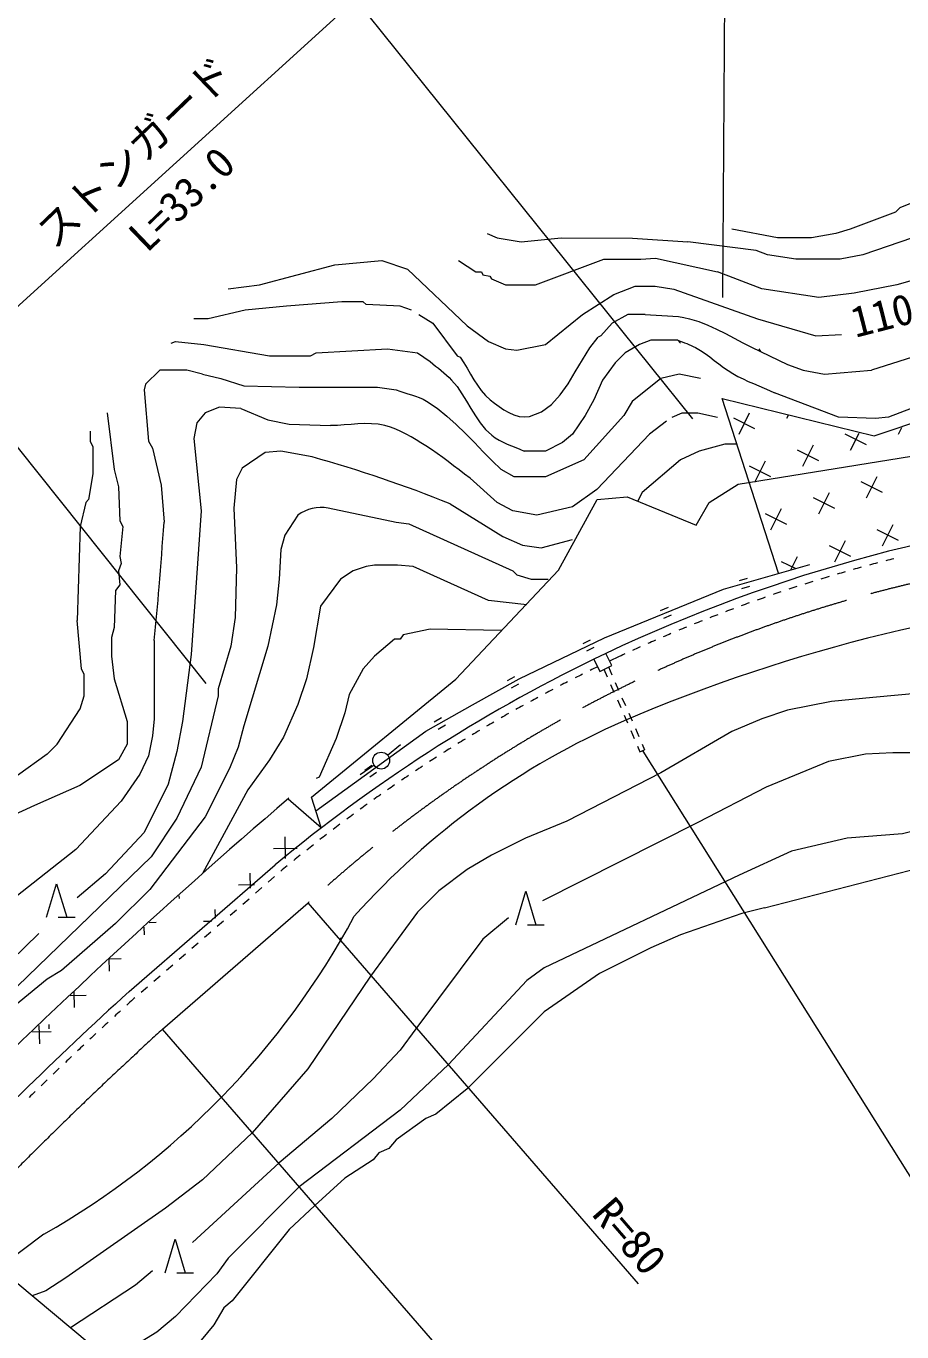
# Model space of a CAD drawing. Units: millimetres, scale not verified. Extents: x 40000 to 680000, y 20000 to 380000.
# Drawn here: x 88978 to 141077, y 261939 to 339628 of the extents above; entities that cross this region are included whole.
import ezdxf
from ezdxf.enums import TextEntityAlignment as Align

# ---------------------------------------------------------------- set-up
doc = ezdxf.new("R2010")
doc.units = ezdxf.units.MM
doc.header["$LTSCALE"] = 1000
doc.linetypes.add('CHAIN', pattern=[18.5, 12, -1.5, 3.5, -1.5])
for name, color, linetype, lineweight in [('M-BGD', 7, 'Continuous', 13), ('M-BMK', 2, 'CHAIN', 13), ('M-STR-HTXT', 7, 'Continuous', 13)]:
    doc.layers.add(name, color=color, linetype=linetype, lineweight=lineweight)
doc.styles.add('ＭＳ ゴシック', font='')
doc.styles.get('ＭＳ ゴシック').set_extended_font_data('MS Gothic')

# ---------------------------------------------------------------- blocks, each defined once
blk = doc.blocks.new('針葉樹林')
at = {"color": 7, "linetype": 'Continuous', "lineweight": 13}
for p, q in [((-0.6, 0), (0, 2)), ((0, 2), (0.6, 0)), ((0.1, 0), (1.1, 0))]:
    blk.add_line(p, q, dxfattribs=at)
blk = doc.blocks.new('open_arrow')
at = {"color": 0, "linetype": 'Continuous', "lineweight": -2}
blk.add_lwpolyline([(7.5, 1.25), (0, 0), (7.5, -1.25)], dxfattribs=at)

msp = doc.modelspace()

# ---------------------------------------------------------------- linework, layer by layer
at = {"layer": 'M-BGD'}
for p, q in [((126429, 325826), (130117, 325007)), ((139424, 315258), (161108, 322499)), ((105225, 318149), (109881, 318149)), ((109881, 318149), (110982, 317980)), ((133741, 307080), (130383, 317472)), ((130383, 317472), (139424, 315258)), ((132336, 315665), (131071, 316296)), ((131388, 315348), (132019, 316613)), ((134233, 316298), (134322, 316477)), ((104632, 315948), (107087, 315863)), ((140874, 315353), (141071, 315745)), ((135183, 313452), (135815, 314718)), ((138977, 314719), (137712, 315351)), ((138029, 314403), (138533, 315413)), ((131345, 312368), (142262, 314131)), ((136132, 313769), (134867, 314401)), ((133286, 312819), (132021, 313451)), ((132338, 312502), (132970, 313767)), ((129619, 311280), (131345, 312368)), ((139928, 311874), (138662, 312506)), ((138979, 311557), (139611, 312822)), ((122942, 311468), (124742, 311618)), ((124742, 311618), (128832, 309929)), ((137082, 310924), (135817, 311555)), ((136133, 310607), (136765, 311872)), ((99383, 310783), (98790, 302232)), ((106944, 310958), (110982, 310106)), ((120653, 307266), (122942, 311468)), ((128832, 309929), (129619, 311280)), ((133288, 309657), (133920, 310922)), ((134236, 309973), (132971, 310605)), ((140878, 309028), (139612, 309660)), ((139929, 308711), (140561, 309977)), ((138032, 308078), (136767, 308710)), ((137084, 307761), (137715, 309027)), ((134740, 307351), (133921, 307760)), ((134471, 307278), (134870, 308076)), ((114538, 300776), (120653, 307266)), ((130468, 306123), (135607, 307587)), ((94557, 306381), (94303, 306042)), ((123377, 303235), (130468, 306123)), ((131416, 306653), (131897, 306790)), ((131553, 306172), (132034, 306309)), ((126722, 304867), (127185, 305056)), ((126911, 304404), (127374, 304593)), ((118313, 300796), (123377, 303235)), ((122110, 302902), (122560, 303119)), ((122327, 302451), (122777, 302668)), ((123464, 302309), (122746, 301955)), ((123817, 301591), (123464, 302309)), ((122746, 301955), (123100, 301238)), ((123100, 301238), (123817, 301591)), ((123627, 301498), (123826, 301039)), ((105952, 293760), (114538, 300776)), ((115537, 299239), (118313, 300796)), ((117610, 300689), (118046, 300933)), ((123352, 301378), (123551, 300919)), ((100399, 300200), (100399, 299777)), ((117854, 300253), (118291, 300497)), ((123751, 300461), (123950, 300002)), ((124026, 300581), (124225, 300122)), ((112760, 297683), (115537, 299239)), ((124150, 299544), (124349, 299085)), ((124425, 299664), (124625, 299205)), ((113249, 298243), (113685, 298488)), ((124549, 298627), (124748, 298169)), ((124824, 298747), (125024, 298288)), ((106213, 292937), (112760, 297683)), ((113493, 297807), (113930, 298052)), ((124948, 297710), (125148, 297252)), ((125223, 297830), (125423, 297371)), ((110485, 296249), (111252, 296891)), ((125347, 296793), (125494, 296456)), ((125622, 296913), (125769, 296576)), ((90239, 296305), (88461, 295035)), ((125494, 296456), (125769, 296576)), ((109687, 295649), (108857, 295091)), ((109132, 295362), (109537, 295655)), ((109426, 294957), (109830, 295250)), ((106522, 291944), (105957, 293760)), ((89477, 293257), (85751, 291564)), ((104574, 293658), (106543, 291926)), ((128931, 292241), (119703, 287585)), ((104411, 290112), (104385, 291398)), ((105107, 290705), (103693, 290676)), ((95108, 282192), (103799, 289726)), ((102326, 288336), (102308, 289234)), ((103374, 288696), (103752, 289024)), ((102555, 288531), (101615, 288512)), ((102618, 288041), (102996, 288369)), ((98095, 287733), (98092, 287876)), ((101863, 287386), (102241, 287714)), ((100240, 286561), (100230, 287069)), ((101107, 286731), (101485, 287059)), ((96017, 285569), (96008, 286018)), ((96710, 286290), (96304, 286282)), ((100001, 286357), (99538, 286348)), ((100352, 286076), (100729, 286404)), ((89731, 285637), (84143, 280219)), ((99596, 285421), (99974, 285749)), ((107680, 285383), (107680, 285214)), ((98085, 284111), (98463, 284439)), ((98840, 284766), (99218, 285094)), ((94632, 284126), (93869, 284111)), ((93940, 283405), (93924, 284160)), ((97329, 283456), (97707, 283784)), ((96573, 282801), (96951, 283129)), ((91862, 281241), (91843, 282177)), ((95818, 282146), (96196, 282474)), ((92554, 281962), (91601, 281942)), ((90477, 279798), (89364, 279775)), ((89784, 279076), (89762, 280161)), ((90323, 280219), (90323, 279965)), ((104039, 272006), (98875, 267265)), ((90039, 267757), (87362, 265744))]:
    msp.add_line(p, q, dxfattribs=at)
at = {"layer": 'M-BGD', "linetype": 'CHAIN'}
msp.add_line((69444, 280726), (107803, 248653), dxfattribs=at)
at = {"layer": 'M-BGD'}
for points in [[(160597, 333643), (160681, 331611), (159411, 331611), (156702, 330849), (156448, 330595), (155771, 330341), (155347, 330341), (151114, 328309), (150775, 328309), (150691, 328140), (147389, 326701), (147304, 326531), (145780, 326023), (145526, 325769), (144849, 325515), (143494, 325007), (140785, 324245), (138245, 323737), (136128, 323483), (132741, 323991), (130117, 325007)], [(143071, 329664), (140954, 328817), (140700, 328563), (137991, 327547), (137144, 327293), (135705, 327039), (133673, 327039), (130963, 327547)], [(116401, 327293), (116993, 327039), (118433, 326785), (120803, 327039), (125055, 327020), (128339, 326785)], [(141716, 327039), (138753, 326023), (137398, 325769), (134773, 325769), (133080, 326023), (132403, 326277), (128339, 326785)], [(100991, 323991), (102854, 324245), (107341, 325431), (110135, 325685), (111659, 325177), (115215, 321790), (116485, 320859), (117501, 320435), (118179, 320351), (119872, 320689), (122073, 322467), (123936, 323653), (125206, 324161), (126391, 324161), (127511, 323978)], [(114707, 325685), (115723, 325007), (116062, 325007), (116147, 324838), (116570, 324753), (116655, 324584), (117501, 324245), (119279, 324245), (123343, 325769), (125545, 325769), (126429, 325826)], [(127511, 323978), (132487, 322213), (135959, 321197), (137483, 321282)], [(111913, 322721), (111236, 322975), (109204, 323060), (109035, 323229), (107765, 323229), (104463, 322975), (102007, 322721), (99806, 322213), (98959, 322213)], [(112337, 322467), (113183, 321959), (114623, 320012), (114792, 319927)], [(125799, 322467), (124783, 322467), (123851, 321959), (123174, 321197), (123005, 321113)], [(125799, 322467), (126129, 322443), (126461, 322427), (126794, 322414), (127126, 322400), (127458, 322378), (127787, 322345), (128112, 322294), (128434, 322221), (128988, 322048), (129528, 321837), (130057, 321597), (130579, 321337), (131097, 321065), (131614, 320790), (132133, 320521), (132657, 320266)], [(147473, 322721), (144764, 321282), (143663, 320943), (143579, 320774), (141801, 320097), (141716, 319927), (139261, 319165)], [(97605, 320774), (97859, 320859), (99552, 320689), (103447, 320012), (105902, 320012), (106241, 320181), (110474, 320435), (112252, 320181), (113014, 319673)], [(114792, 319927), (115008, 319603), (115211, 319268), (115410, 318928), (115611, 318591), (115822, 318262), (116049, 317950), (116301, 317660), (116585, 317401), (116842, 317198), (117114, 316995), (117399, 316803), (117695, 316634), (117998, 316499), (118306, 316409), (118617, 316375), (118928, 316409), (119628, 316682), (120226, 317122), (120748, 317690), (121215, 318349), (121650, 319059), (122079, 319782), (122522, 320480), (123005, 321113)], [(127915, 320774), (127746, 320943), (126137, 320943), (125460, 320689), (124613, 320181), (124021, 319589), (123259, 318573), (122751, 317387), (122243, 316456), (121481, 315355), (120888, 314847), (119872, 314339), (118602, 314339)], [(127746, 320943), (127878, 320891), (128011, 320840), (128144, 320790), (128277, 320740), (128409, 320688), (128540, 320633), (128669, 320574), (128795, 320509), (129087, 320336), (129368, 320146), (129642, 319945), (129913, 319738), (130183, 319530), (130457, 319327), (130736, 319133), (131025, 318955), (131324, 318791), (131629, 318639), (131938, 318494), (132250, 318356), (132564, 318221), (132879, 318087), (133192, 317951), (133503, 317811)], [(132572, 320435), (132657, 320266), (134265, 319504), (135197, 319165), (136467, 318911), (139261, 319165)], [(113014, 319673), (113175, 319538), (113339, 319404), (113503, 319272), (113668, 319140), (113830, 319005), (113988, 318867), (114141, 318723), (114287, 318572), (114611, 318180), (114901, 317760), (115172, 317323), (115436, 316880), (115706, 316444), (115993, 316024), (116312, 315634), (116675, 315283), (116889, 315123), (117117, 314986), (117356, 314865), (117603, 314757), (117854, 314655), (118107, 314555), (118357, 314451), (118602, 314339)], [(99467, 318911), (98536, 319165), (96927, 319165), (96081, 318319), (95996, 317980), (96250, 314932), (96504, 314509), (97012, 312307), (97181, 310106)], [(99467, 318911), (100568, 318657), (101923, 318234), (105225, 318149)], [(129101, 318657), (127831, 318911), (126730, 318657), (125037, 317303), (124529, 316456), (122158, 313831), (119872, 312815), (118009, 312815), (117247, 313239)], [(110982, 317980), (111212, 317901), (111444, 317828), (111678, 317759), (111912, 317688), (112143, 317611), (112369, 317525), (112589, 317426), (112801, 317310), (113424, 316891), (114011, 316424), (114571, 315920), (115112, 315391), (115642, 314848), (116169, 314300), (116701, 313760), (117247, 313239)], [(142309, 317133), (140277, 316371), (139515, 316287), (137313, 316371), (133503, 317811)], [(93795, 316625), (94218, 313239), (94472, 312223), (94557, 310191), (94726, 309852), (94557, 308074), (94641, 307651)], [(101753, 316879), (100483, 316964), (99637, 316625), (99129, 316033), (98959, 315101), (99383, 310783)], [(101753, 316879), (103362, 316202), (104632, 315948)], [(127407, 316371), (128000, 316625), (128931, 316625), (130117, 316371)], [(92779, 315525), (92779, 314932), (92948, 314593), (92948, 312985)], [(115385, 312731), (115058, 312974), (114734, 313222), (114412, 313471), (114089, 313720), (113764, 313965), (113434, 314204), (113099, 314434), (112756, 314652), (112465, 314831), (112173, 315012), (111878, 315190), (111580, 315360), (111276, 315517), (110966, 315657), (110649, 315776), (110323, 315869), (109926, 315939), (109526, 315972), (109122, 315976), (108716, 315959), (108308, 315931), (107900, 315900), (107493, 315874), (107087, 315863)], [(127069, 316117), (126053, 315355), (122920, 312053), (121481, 311037), (119364, 310529), (117925, 310783), (116993, 311291), (115385, 312731)], [(131217, 314763), (130540, 314763), (129016, 314339), (127915, 313831), (125629, 311884), (125375, 311376)], [(105987, 314001), (104124, 314339), (103193, 314255), (101838, 313323), (101499, 312646), (101330, 310953)], [(92948, 312985), (92694, 311461), (92525, 311291), (92186, 309852), (92017, 304264)], [(101330, 310953), (101499, 307397), (101415, 304433), (101161, 302740), (100399, 300200)], [(114199, 311207), (117332, 309259), (118517, 308751), (119618, 308582), (121481, 309090)], [(96589, 303079), (96628, 303478), (96667, 303877), (96707, 304276), (96747, 304675), (96786, 305074), (96825, 305473), (96861, 305873), (96897, 306272), (96936, 306751), (96974, 307230), (97010, 307709), (97044, 308189), (97078, 308668), (97112, 309147), (97146, 309627), (97181, 310106)], [(105140, 310529), (104378, 309344), (104124, 308497), (104039, 306719), (103870, 305195), (103362, 302740), (101923, 297999)], [(110982, 310106), (111744, 310021), (117925, 307227), (118179, 306973), (119025, 306719), (120041, 306719)], [(94641, 307651), (94472, 307227), (94557, 306381)], [(118771, 305195), (116485, 305449), (111998, 307481), (111067, 307566), (109712, 307566), (109204, 307481), (108442, 307227), (107680, 306719), (106495, 305111), (106071, 302655), (105648, 300793), (105140, 299269), (104293, 297321), (103447, 295967)], [(94303, 306042), (94218, 303841), (94049, 303248), (94049, 302147), (94218, 300793), (94980, 298253), (94980, 296898), (94472, 295967), (92166, 294446), (89477, 293257)], [(90239, 296305), (90831, 296898), (92186, 299015), (92440, 299777), (92440, 301047), (92271, 301385), (92017, 304264)], [(96589, 303079), (96589, 298422), (96504, 297406), (96250, 296221), (95742, 295120), (94641, 293511), (91932, 290633), (84397, 284706), (77623, 278017)], [(117247, 303671), (113014, 303756), (111405, 303417), (111236, 303163), (110897, 303163), (109712, 302147), (109035, 301385), (108188, 299861), (107934, 298761), (107426, 297237), (106410, 294951), (106241, 294866)], [(98790, 302232), (98282, 298253), (97943, 296475), (97435, 294527), (95996, 291649), (93710, 289193), (92017, 287754)], [(156279, 302655), (154331, 302401), (153993, 302147), (144933, 300200), (139345, 299692), (136890, 299438), (134265, 298930), (132741, 298422), (130963, 297660), (126730, 295205)], [(100399, 299777), (99383, 295543), (97943, 292495), (96419, 290209), (88461, 282505), (88291, 282505), (80333, 275901), (80182, 275599)], [(101923, 297999), (101584, 296729), (101076, 295459), (99637, 292580), (96335, 288262), (94303, 286230), (91085, 283436), (90239, 282928), (87445, 280642), (85159, 278610), (81294, 274658)], [(143409, 296390), (140531, 296390), (138922, 296305), (136721, 295882), (132995, 294358), (128931, 292241)], [(103447, 295967), (102177, 294189), (99480, 289217)], [(126730, 295205), (121142, 292326), (118687, 291310), (116655, 290294), (115215, 289447), (113522, 288177), (112252, 286907), (109458, 283097)], [(156617, 294527), (154331, 294104), (154247, 293935), (152553, 293511), (149505, 292749), (148235, 292580), (147473, 292326), (143240, 291818), (142055, 291818), (141123, 291564), (137821, 291310), (134519, 290548), (131387, 289109)], [(132911, 287161), (142732, 289701), (142901, 289871), (149167, 291225), (149336, 291395), (150352, 291479), (150521, 291649), (153146, 291987), (153315, 292157), (156787, 292749)], [(131387, 289109), (119787, 283605), (118771, 282843), (114115, 277848)], [(132911, 287161), (131556, 286823), (127915, 285553), (126137, 284791), (123089, 283267), (119787, 280981), (115215, 276409)], [(117671, 286569), (116147, 285299), (112167, 279965)], [(109458, 283097), (105733, 277594), (102431, 273784)], [(112167, 279965), (111236, 278695), (109627, 277001), (107172, 274631), (104039, 272006)], [(114115, 277848), (111236, 275139), (105225, 270567)], [(115215, 276409), (113353, 274885), (112760, 274631), (110982, 273361), (110559, 272853), (109966, 272599), (109627, 272175), (107934, 271075), (106156, 269466)], [(102431, 273784), (99467, 270990), (97266, 269297), (91339, 265148), (90154, 264386), (89340, 264090)], [(105225, 270567), (100991, 266333), (100314, 265402), (97859, 262862), (96758, 261931), (93977, 260213)], [(106156, 269466), (104632, 268027), (101245, 263793), (100737, 263370), (100145, 262354), (96577, 258039)], [(96504, 265571), (95488, 264725), (91627, 262178)]]:
    msp.add_lwpolyline(points, dxfattribs=at)
msp.add_circle((110102, 295929), 500, dxfattribs=at)
for centre, radius, start, end in [((85119, 239195), 77661, 68.00968, 74.41307), ((106538, 308654), 2339, 80.01579, 126.71198), ((163343, 218264), 93018, 94.61068, 115.38422), ((163343, 218264), 92518, 104.85158, 105.16123), ((163343, 218264), 92518, 104.23229, 104.54193), ((163343, 218264), 92518, 106.70946, 107.01911), ((163343, 218264), 92518, 106.09017, 106.39982), ((163343, 218264), 92518, 105.47087, 105.78052), ((163343, 218264), 92518, 107.94805, 108.2577), ((163343, 218264), 92518, 107.32876, 107.6384), ((163346, 207725), 98527, 94.19808, 113.18703), ((163343, 218264), 92518, 109.18664, 109.49629), ((163343, 218264), 92518, 108.56735, 108.87699), ((163343, 218264), 92518, 111.04452, 111.35417), ((163343, 218264), 92518, 110.42523, 110.73488), ((163343, 218264), 92518, 109.80594, 110.11558), ((163343, 218264), 92518, 112.28311, 112.59276), ((163343, 218264), 92518, 111.66382, 111.97347), ((163343, 218264), 92518, 113.5217, 113.83135), ((163343, 218264), 92518, 112.90241, 113.21205), ((163343, 218264), 92518, 114.76029, 115.06994), ((163343, 218264), 92518, 114.141, 114.45064), ((163343, 218264), 93018, 115.87714, 129.80165), ((163343, 218264), 92518, 115.87517, 116.17416), ((163343, 218264), 92518, 115.06994, 115.37958), ((163343, 218264), 92518, 116.48381, 116.79345), ((163343, 218264), 92518, 117.72239, 118.03204), ((163343, 218264), 92518, 117.1031, 117.41275), ((163343, 218264), 92518, 118.96098, 119.27063), ((163343, 218264), 92518, 118.34169, 118.65134), ((163343, 218264), 92518, 119.58028, 119.88992), ((143161, 255703), 46479, 113.60122, 138.23034), ((163343, 218264), 92518, 120.81887, 121.12851), ((163343, 218264), 92518, 120.19957, 120.50922), ((163343, 218264), 92518, 121.43816, 121.74781), ((163343, 218264), 92518, 122.67675, 122.9864), ((163343, 218264), 92518, 122.05746, 122.3671), ((163343, 218264), 92518, 123.29604, 123.60569), ((163343, 218264), 92518, 124.53463, 124.84428), ((163343, 218264), 92518, 123.91534, 124.22499), ((338359, 20354), 359654, 130.53707, 135.28481), ((163343, 218264), 92518, 125.15393, 125.46357), ((163343, 218264), 92518, 125.77322, 126.08287), ((163343, 218264), 92518, 127.01181, 127.32146), ((163343, 218264), 92518, 126.39252, 126.70216), ((163343, 218264), 92518, 127.6311, 127.94075), ((163343, 218264), 92518, 128.2504, 128.56005), ((163343, 218264), 92518, 128.86969, 129.17934), ((163343, 218264), 92518, 129.48899, 129.79863), ((66488, 309209), 47676, 299.60228, 331.77828), ((258719, 102525), 243000, 132.32193, 136.49017), ((258719, 102525), 242500, 132.35671, 132.47485), ((258719, 102525), 242500, 132.32337, 132.35671), ((258719, 102525), 242500, 132.59299, 132.71112), ((258719, 102525), 242500, 133.06553, 133.18366), ((258719, 102525), 242500, 132.82926, 132.94739), ((258719, 102525), 242500, 133.3018, 133.41994), ((258719, 102525), 242500, 133.53807, 133.65621), ((258719, 102525), 242500, 133.77434, 133.89248), ((258719, 102525), 242500, 134.01061, 134.12875), ((258719, 102525), 242500, 134.24688, 134.36502)]:
    msp.add_arc(centre, radius, start, end, dxfattribs=at)
at = {"layer": 'M-BMK'}
msp.add_line((97101, 279950), (105764, 287460), dxfattribs=at)
for centre, radius, start, end in [((159924, 228581), 80000, 92.81199, 132.60953), ((258719, 102525), 240000, 132.33066, 136.44499)]:
    msp.add_arc(centre, radius, start, end, dxfattribs=at)
at = {"layer": 'M-STR-HTXT'}
for p, q in [((130423, 323472), (130622, 353305)), ((128635, 316261), (107952, 342017)), ((84611, 319432), (108580, 341239)), ((99681, 300523), (83983, 320211)), ((125415, 264791), (105764, 287460)), ((116751, 257281), (97101, 279950))]:
    msp.add_line(p, q, dxfattribs=at)
msp.add_lwpolyline([(125669, 296484), (143893, 267470), (176340, 267470)], dxfattribs=at)

# ---------------------------------------------------------------- block references
at = {"layer": 'M-BGD', "xscale": 1000, "yscale": 1000}
for p in [(90791, 286606), (118702, 286156), (97843, 265448)]:
    msp.add_blockref('針葉樹林', p, dxfattribs=at)
at = {"layer": 'M-STR-HTXT', "rotation": 302.1}
msp.add_blockref('open_arrow', (125669, 296484), dxfattribs=at)

# ---------------------------------------------------------------- texts
at = {"layer": 'M-BGD', "style": 'ＭＳ ゴシック'}
msp.add_text('110', height=1833, rotation=14.3, dxfattribs=at).set_placement((140255, 321010), align=Align.BOTTOM_CENTER)
at = {"layer": 'M-STR-HTXT', "style": 'ＭＳ ゴシック'}
for s, p in [('ストンガード', (96430, 331081)), ('L=33.0', (99246, 328288))]:
    msp.add_text(s, height=1833, rotation=43.897, dxfattribs=at).set_placement(p, align=Align.BOTTOM_CENTER)
msp.add_text('R=80', height=1833, rotation=310.899, dxfattribs=at).set_placement((125415, 264791), align=Align.BOTTOM_RIGHT)

doc.saveas('drawing.dxf')
